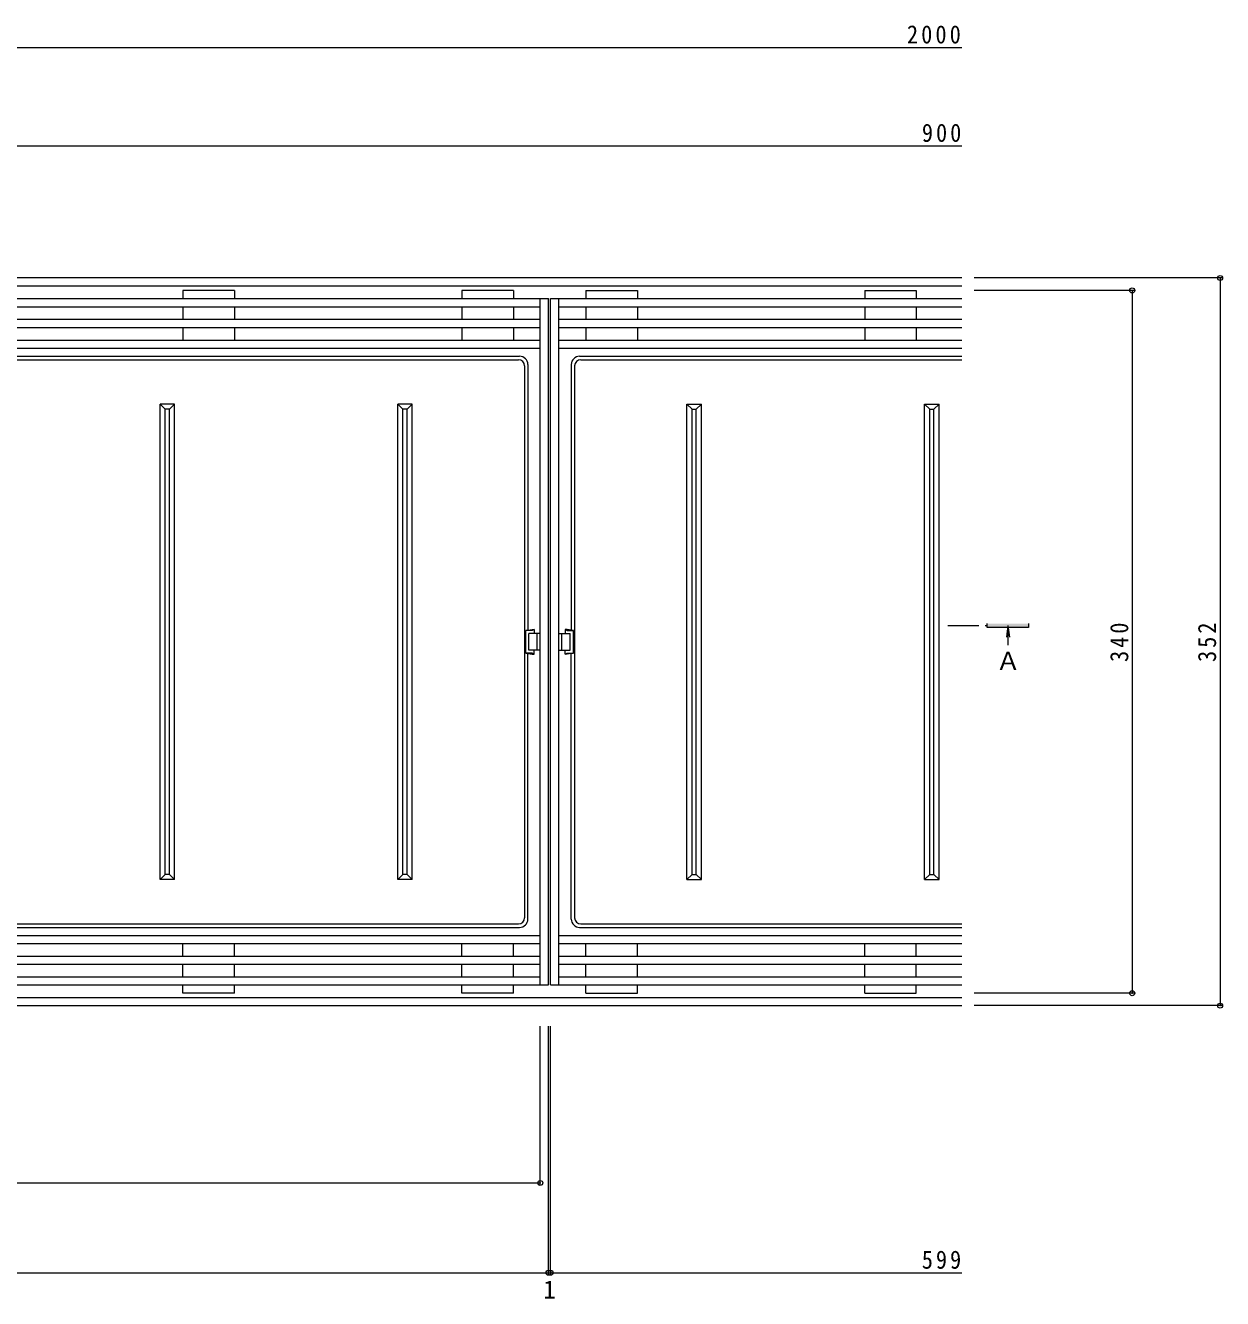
# Model space of a CAD drawing. Units: millimetres, scale not verified. Extents: x -1121 to 1153, y -824 to 816.
# Drawn here: x -542 to 38, y -37 to 579 of the extents above; entities that cross this region are included whole.
import ezdxf
from ezdxf.enums import TextEntityAlignment as Align

# ---------------------------------------------------------------- set-up
doc = ezdxf.new("R2010")
doc.units = ezdxf.units.MM
doc.header["$LTSCALE"] = 3
doc.header["$PDMODE"] = 32
doc.header["$PDSIZE"] = 2.4
doc.linetypes.add('CHAIN1', pattern=[8, 5, -1, 1, -1])
for name, color, linetype, lineweight in [('4-1', 2, 'Continuous', 9), ('4-2', 3, 'Continuous', 9), ('4-4', 7, 'Continuous', 9), ('4-5', 7, 'Continuous', 9)]:
    doc.layers.add(name, color=color, linetype=linetype, lineweight=lineweight)
doc.styles.add('ＭＳ ゴシック', font='')
doc.styles.get('ＭＳ ゴシック').set_extended_font_data('MS Gothic')

msp = doc.modelspace()

# ---------------------------------------------------------------- linework, layer by layer
at = {"layer": '4-1'}
for p, q in [((-88.68, 456.873), (-888.18, 456.873)), ((-88.68, 452.873), (-888.18, 452.873)), ((-888.18, 108.873), (-88.68, 108.873)), ((-888.18, 104.873), (-88.68, 104.873))]:
    msp.add_line(p, q, dxfattribs=at)
at = {"layer": '4-2'}
for p, q in [((-440.68, 450.873), (-465.68, 450.873)), ((-465.68, 450.873), (-465.68, 446.873)), ((-440.68, 450.873), (-440.68, 446.873)), ((-305.68, 450.873), (-330.68, 450.873)), ((-330.68, 450.873), (-330.68, 446.873)), ((-305.68, 450.873), (-305.68, 446.873)), ((-270.68, 450.873), (-245.68, 450.873)), ((-270.68, 450.873), (-270.68, 446.873)), ((-245.68, 450.873), (-245.68, 446.873)), ((-135.68, 450.873), (-110.68, 450.873)), ((-135.68, 450.873), (-135.68, 446.873)), ((-110.68, 450.873), (-110.68, 446.873)), ((-887.68, 446.873), (-288.68, 446.873)), ((-292.68, 114.873), (-292.68, 446.873)), ((-288.68, 114.873), (-288.68, 446.873)), ((-287.68, 446.873), (-88.68, 446.873)), ((-287.68, 114.873), (-287.68, 446.873)), ((-283.68, 114.873), (-283.68, 446.873)), ((-883.68, 442.873), (-292.68, 442.873)), ((-465.68, 442.873), (-465.68, 436.873)), ((-440.68, 442.873), (-440.68, 436.873)), ((-330.68, 442.873), (-330.68, 436.873)), ((-305.68, 442.873), (-305.68, 436.873)), ((-283.68, 442.873), (-88.68, 442.873)), ((-270.68, 442.873), (-270.68, 436.873)), ((-245.68, 442.873), (-245.68, 436.873)), ((-135.68, 442.873), (-135.68, 436.873)), ((-110.68, 442.873), (-110.68, 436.873)), ((-883.68, 436.873), (-292.68, 436.873)), ((-883.68, 432.873), (-292.68, 432.873)), ((-465.68, 432.873), (-465.68, 426.873)), ((-440.68, 432.873), (-440.68, 426.873)), ((-330.68, 432.873), (-330.68, 426.873)), ((-305.68, 432.873), (-305.68, 426.873)), ((-283.68, 436.873), (-88.68, 436.873)), ((-283.68, 432.873), (-88.68, 432.873)), ((-270.68, 432.873), (-270.68, 426.873)), ((-245.68, 432.873), (-245.68, 426.873)), ((-135.68, 432.873), (-135.68, 426.873)), ((-110.68, 432.873), (-110.68, 426.873)), ((-883.68, 426.873), (-292.68, 426.873)), ((-283.68, 426.873), (-88.68, 426.873)), ((-883.68, 422.873), (-292.68, 422.873)), ((-873.663, 419.003), (-302.698, 419.003)), ((-283.68, 422.873), (-88.68, 422.873)), ((-273.662, 419.003), (-88.68, 419.003)), ((-873.091, 417.353), (-303.269, 417.353)), ((-300.269, 414.353), (-300.269, 147.392)), ((-298.698, 415.003), (-298.698, 286.539)), ((-277.662, 415.003), (-277.662, 286.539)), ((-276.091, 414.353), (-276.091, 147.392)), ((-273.091, 417.353), (-88.68, 417.353)), ((-469.68, 395.873), (-476.68, 395.873)), ((-476.68, 395.873), (-474.18, 393.373)), ((-476.68, 165.873), (-476.68, 395.873)), ((-469.68, 395.873), (-472.18, 393.373)), ((-469.68, 165.873), (-469.68, 395.873)), ((-354.68, 395.873), (-361.68, 395.873)), ((-361.68, 395.873), (-359.18, 393.373)), ((-361.68, 165.873), (-361.68, 395.873)), ((-354.68, 395.873), (-357.18, 393.373)), ((-354.68, 165.873), (-354.68, 395.873)), ((-221.68, 395.873), (-214.68, 395.873)), ((-221.68, 395.873), (-219.18, 393.373)), ((-221.68, 165.873), (-221.68, 395.873)), ((-214.68, 395.873), (-217.18, 393.373)), ((-214.68, 165.873), (-214.68, 395.873)), ((-106.68, 395.873), (-99.68, 395.873)), ((-106.68, 395.873), (-104.18, 393.373)), ((-106.68, 165.873), (-106.68, 395.873)), ((-99.68, 395.873), (-102.18, 393.373)), ((-99.68, 165.873), (-99.68, 395.873)), ((-472.18, 393.373), (-474.18, 393.373)), ((-474.18, 168.373), (-474.18, 393.373)), ((-472.18, 168.373), (-472.18, 393.373)), ((-357.18, 393.373), (-359.18, 393.373)), ((-359.18, 168.373), (-359.18, 393.373)), ((-357.18, 168.373), (-357.18, 393.373)), ((-219.18, 393.373), (-217.18, 393.373)), ((-219.18, 168.373), (-219.18, 393.373)), ((-217.18, 168.373), (-217.18, 393.373)), ((-104.18, 393.373), (-102.18, 393.373)), ((-104.18, 168.373), (-104.18, 393.373)), ((-102.18, 168.373), (-102.18, 393.373)), ((-299.698, 275.373), (-299.698, 286.373)), ((-298.18, 276.873), (-298.18, 284.873)), ((-292.68, 284.873), (-298.18, 284.873)), ((-295.69, 286.873), (-295.69, 284.873)), ((-294.18, 276.873), (-294.18, 284.873)), ((-283.68, 284.873), (-278.18, 284.873)), ((-282.18, 276.873), (-282.18, 284.873)), ((-280.67, 286.873), (-280.67, 284.873)), ((-278.18, 276.873), (-278.18, 284.873)), ((-276.662, 275.373), (-276.662, 286.373)), ((-298.698, 146.742), (-298.698, 275.207)), ((-292.68, 276.873), (-298.18, 276.873)), ((-295.69, 274.873), (-295.69, 276.873)), ((-283.68, 276.873), (-278.18, 276.873)), ((-280.67, 274.873), (-280.67, 276.873)), ((-277.662, 146.742), (-277.662, 275.207)), ((-476.68, 165.873), (-474.18, 168.373)), ((-472.18, 168.373), (-474.18, 168.373)), ((-469.68, 165.873), (-472.18, 168.373)), ((-361.68, 165.873), (-359.18, 168.373)), ((-357.18, 168.373), (-359.18, 168.373)), ((-354.68, 165.873), (-357.18, 168.373)), ((-221.68, 165.873), (-219.18, 168.373)), ((-219.18, 168.373), (-217.18, 168.373)), ((-214.68, 165.873), (-217.18, 168.373)), ((-106.68, 165.873), (-104.18, 168.373)), ((-104.18, 168.373), (-102.18, 168.373)), ((-99.68, 165.873), (-102.18, 168.373)), ((-469.68, 165.873), (-476.68, 165.873)), ((-354.68, 165.873), (-361.68, 165.873)), ((-221.68, 165.873), (-214.68, 165.873)), ((-106.68, 165.873), (-99.68, 165.873)), ((-873.663, 142.742), (-302.698, 142.742)), ((-873.091, 144.393), (-303.269, 144.393)), ((-273.662, 142.742), (-88.68, 142.742)), ((-273.091, 144.393), (-88.68, 144.393)), ((-883.68, 138.873), (-292.68, 138.873)), ((-283.68, 138.873), (-88.68, 138.873)), ((-883.68, 134.873), (-292.68, 134.873)), ((-465.68, 128.873), (-465.68, 134.873)), ((-440.68, 128.873), (-440.68, 134.873)), ((-330.68, 128.873), (-330.68, 134.873)), ((-305.68, 128.873), (-305.68, 134.873)), ((-283.68, 134.873), (-88.68, 134.873)), ((-270.68, 128.873), (-270.68, 134.873)), ((-245.68, 128.873), (-245.68, 134.873)), ((-135.68, 128.873), (-135.68, 134.873)), ((-110.68, 128.873), (-110.68, 134.873)), ((-883.68, 128.873), (-292.68, 128.873)), ((-883.68, 124.873), (-292.68, 124.873)), ((-465.68, 118.873), (-465.68, 124.873)), ((-440.68, 118.873), (-440.68, 124.873)), ((-330.68, 118.873), (-330.68, 124.873)), ((-305.68, 118.873), (-305.68, 124.873)), ((-283.68, 128.873), (-88.68, 128.873)), ((-283.68, 124.873), (-88.68, 124.873)), ((-270.68, 118.873), (-270.68, 124.873)), ((-245.68, 118.873), (-245.68, 124.873)), ((-135.68, 118.873), (-135.68, 124.873)), ((-110.68, 118.873), (-110.68, 124.873)), ((-883.68, 118.873), (-292.68, 118.873)), ((-283.68, 118.873), (-88.68, 118.873)), ((-887.68, 114.873), (-288.68, 114.873)), ((-465.68, 110.873), (-465.68, 114.873)), ((-440.68, 110.873), (-465.68, 110.873)), ((-440.68, 110.873), (-440.68, 114.873)), ((-330.68, 110.873), (-330.68, 114.873)), ((-305.68, 110.873), (-330.68, 110.873)), ((-305.68, 110.873), (-305.68, 114.873)), ((-287.68, 114.873), (-88.68, 114.873)), ((-270.68, 110.873), (-270.68, 114.873)), ((-270.68, 110.873), (-245.68, 110.873)), ((-245.68, 110.873), (-245.68, 114.873)), ((-135.68, 110.873), (-135.68, 114.873)), ((-135.68, 110.873), (-110.68, 110.873)), ((-110.68, 110.873), (-110.68, 114.873))]:
    msp.add_line(p, q, dxfattribs=at)
for points in [[(-295.69, 286.873), (-296.69, 286.373), (-299.698, 286.373), (-296.69, 286.873)], [(-280.67, 286.873), (-279.67, 286.373), (-276.662, 286.373), (-279.67, 286.873)], [(-295.69, 274.873), (-296.69, 275.373), (-299.698, 275.373), (-296.69, 274.873)], [(-280.67, 274.873), (-279.67, 275.373), (-276.662, 275.373), (-279.67, 274.873)]]:
    msp.add_lwpolyline(points, close=True, dxfattribs=at)
for centre, radius, start, end in [((-302.698, 415.003), 4, 0, 90), ((-273.662, 415.003), 4, 90, 180), ((-303.269, 414.353), 3, 0, 90), ((-273.091, 414.353), 3, 90, 180), ((-303.269, 147.392), 3, 270, 0), ((-302.698, 146.742), 4, 270, 0), ((-273.662, 146.742), 4, 180, 270), ((-273.091, 147.392), 3, 180, 270)]:
    msp.add_arc(centre, radius, start, end, dxfattribs=at)
at = {"layer": '4-4'}
for p, q in [((-888.18, 568.387), (-88.68, 568.387)), ((-788.18, 520.79), (-88.68, 520.79)), ((37.234, 456.873), (-82.68, 456.873)), ((36.334, 456.873), (36.334, 104.873)), ((-5.268, 450.873), (-82.68, 450.873)), ((-6.168, 450.873), (-6.168, 110.873)), ((-5.268, 110.873), (-82.68, 110.873)), ((37.234, 104.873), (-82.68, 104.873)), ((-292.68, 18.197), (-292.68, 94.984)), ((-288.68, -25.235), (-288.68, 94.984)), ((-287.68, -25.235), (-287.68, 94.984)), ((-883.68, 19.097), (-292.68, 19.097)), ((-887.68, -24.335), (-288.68, -24.335)), ((-288.68, -24.335), (-287.68, -24.335)), ((-287.68, -24.335), (-88.68, -24.335))]:
    msp.add_line(p, q, dxfattribs=at)
for p in [(36.334, 456.873), (-6.168, 450.873), (-6.168, 110.873), (36.334, 104.873), (-292.68, 19.097), (-288.68, -24.335), (-287.68, -24.335)]:
    msp.add_point(p, dxfattribs=at)
at = {"layer": '4-5', "color": 4}
for p, q in [((-56.384, 289.727), (-56.384, 287.727)), ((-66.322, 288.727), (-67.057, 283.142)), ((-66.322, 288.727), (-65.587, 283.142))]:
    msp.add_line(p, q, dxfattribs=at)
at = {"layer": '4-5', "color": 4, "linetype": 'CHAIN1'}
msp.add_line((-95.36, 288.727), (-76.384, 288.727), dxfattribs=at)
at = {"layer": '4-5', "color": 4}
for points in [[(-56.384, 287.727), (-76.384, 287.727), (-76.384, 289.727)], [(-66.322, 288.727), (-66.322, 279.88), (-66.322, 279.324)]]:
    msp.add_lwpolyline(points, dxfattribs=at)
msp.add_solid([(-76.384, 289.727), (-76.384, 287.727), (-56.384, 289.727), (-56.384, 287.727)], dxfattribs=at)

# ---------------------------------------------------------------- texts
at = {"layer": '4-4', "color": 2, "style": 'ＭＳ ゴシック'}
msp.add_text('1', height=8.798, dxfattribs=at).set_placement((-291.18, -39.457), align=Align.BOTTOM_LEFT)
at = {"layer": '4-4', "color": 2, "char_height": 8.798, "attachment_point": 7, "style": 'ＭＳ ゴシック'}
for s, insert in [('\\T1.28;\\W0.9;2000', (-115.22, 570.187)), ('\\T1.27;\\W0.9;900', (-107.984, 522.59)), ('\\T1.27;\\W0.9;599', (-108.042, -22.535))]:
    msp.add_mtext(s, dxfattribs=dict(at, insert=insert))
at = {"layer": '4-4', "color": 2, "char_height": 8.798, "attachment_point": 7, "rotation": 90, "style": 'ＭＳ ゴシック'}
for s, insert in [('\\T1.27;\\W0.9;340', (-7.968, 271.123)), ('\\T1.27;\\W0.9;352', (34.534, 271.123))]:
    msp.add_mtext(s, dxfattribs=dict(at, insert=insert))
at = {"layer": '4-5', "color": 2, "style": 'ＭＳ ゴシック'}
msp.add_text('Ａ', height=8.798, dxfattribs=at).set_placement((-72.229, 264.6), align=Align.BOTTOM_LEFT)

doc.saveas('drawing.dxf')
